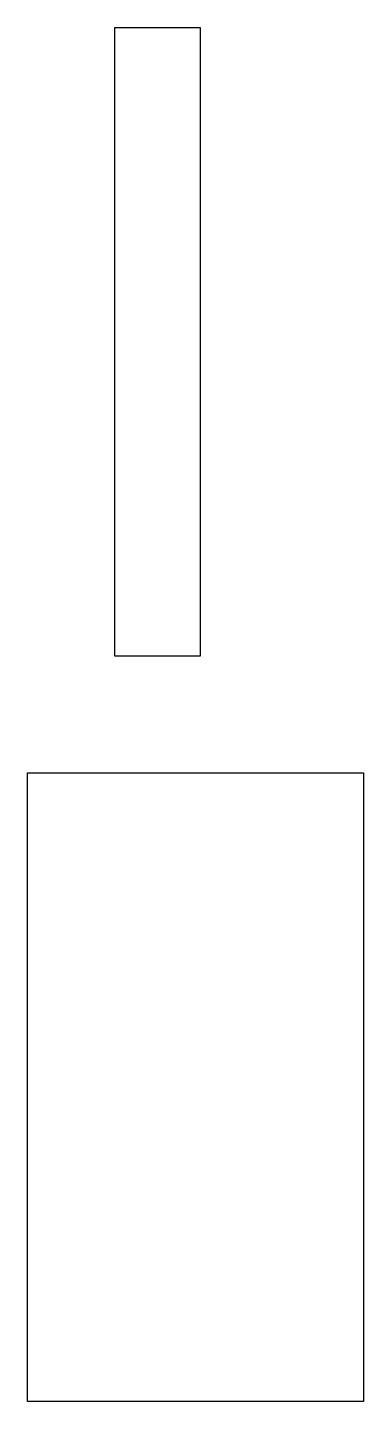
# Model space of a CAD drawing. Header units: inches. Extents: x 3.6 to 17.2, y 4.3 to 60.1.
import ezdxf

# ---------------------------------------------------------------- set-up
doc = ezdxf.new("R2010")
doc.units = ezdxf.units.IN
doc.header["$MEASUREMENT"] = 0
doc.layers.add('Lines', color=114, linetype='Continuous', true_color=0x1bb158)

msp = doc.modelspace()

# ---------------------------------------------------------------- linework, layer by layer
at = {"layer": 'Lines', "color": 153, "true_color": 0x5890e1, "extrusion": (8.74228e-08, 0, -1)}
for points in [[(-7.136, 34.58), (-7.136, 60.08), (-10.602, 60.08), (-10.602, 34.58)], [(-3.595, 4.348), (-3.595, 29.848), (-17.229, 29.848), (-17.229, 4.348)]]:
    msp.add_lwpolyline(points, close=True, dxfattribs=at)

doc.saveas('drawing.dxf')
